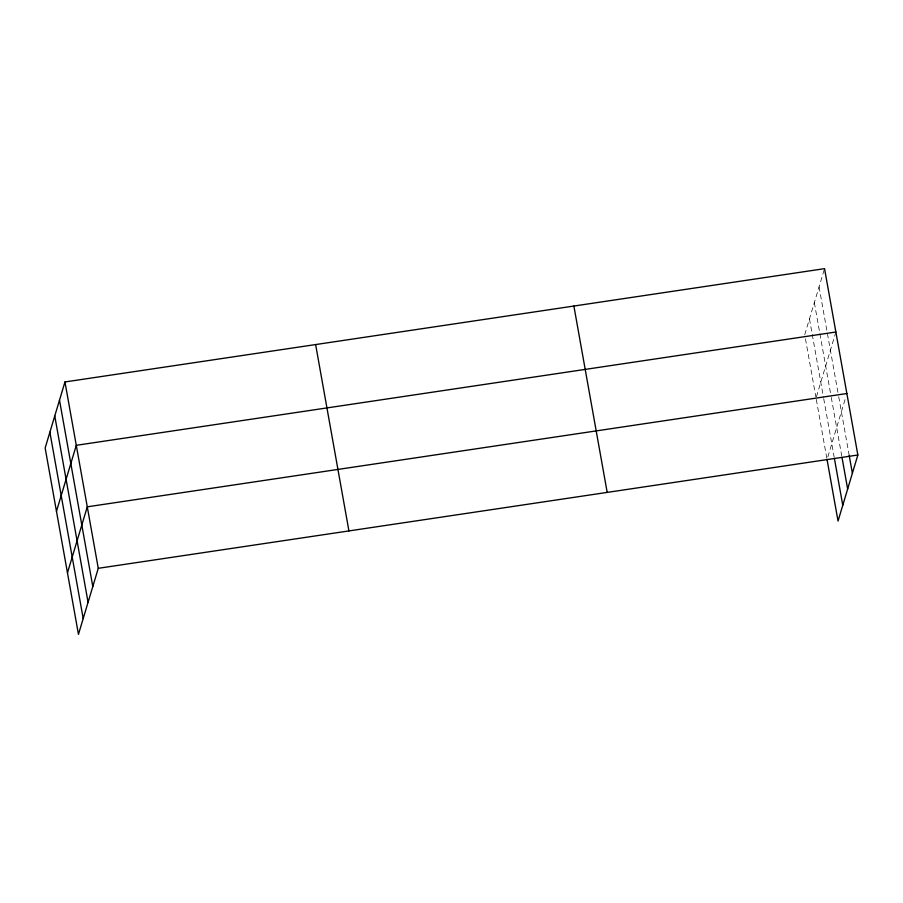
<?xml version="1.0" encoding="UTF-8"?>
<svg xmlns="http://www.w3.org/2000/svg" width="903" height="903" viewBox="0 0 903 903"><rect width="100%" height="100%" fill="white"/><g stroke="black" fill="none" stroke-linecap="round" stroke-linejoin="round"><path stroke-width="0.68" stroke-dasharray="4.51 3.39" d="M804.731 334.686L824.146 269.952M816.447 396.733L835.862 332.011M827.837 456.918L845.298 398.72M819.066 286.872L838.458 395.333M838.706 396.699L849.204 455.473M814.337 302.652L831.042 396.078M831.279 397.444L841.788 456.207M809.46 318.906L823.48 397.297M823.717 398.674L834.225 457.437M805.465 338.817L815.804 396.665M816.301 399.419L827.046 459.548"/><path stroke-width="1.35" d="M64.96 381.958L45.15 447.99L78.459 634.346L98.269 568.314L64.96 381.958L824.541 268.654L857.85 455.01L838.04 521.042L827.046 459.548M56.471 511.346L76.292 445.314L835.862 332.011M67.465 572.852L87.275 506.82L846.856 393.516M98.269 568.314L857.85 455.01M849.204 455.473L852.387 473.228M842.036 457.584L847.646 489.008M834.462 458.803L842.77 505.262M573.879 306.038L607.188 492.406M315.621 344.562L348.93 530.93M59.496 400.176L92.806 586.532M54.756 415.956L88.076 602.312M49.879 432.21L83.2 618.566"/></g></svg>
